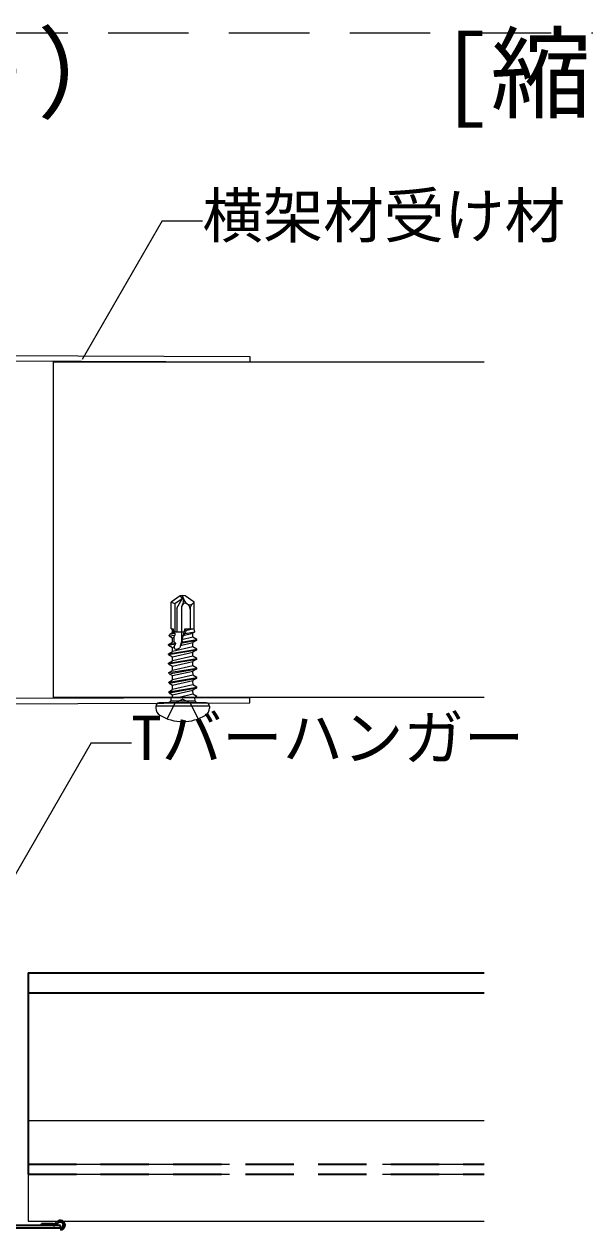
# Model space of a CAD drawing. Units: millimetres on the paper, with parts at other scales. Extents: x -195 to 195, y -140 to 138.
# Drawn here: x 161.42 to 175.34, y -106.03 to -76.1 of the extents above; entities that cross this region are included whole.
import ezdxf
from ezdxf.enums import TextEntityAlignment as Align

# ---------------------------------------------------------------- set-up
doc = ezdxf.new("R2010")
doc.units = ezdxf.units.MM
for name, pattern in [('CHAIN1', [8, 5, -1, 1, -1]), ('DASHED1', [1.8, 1.2, -0.6]), ('DASHED2', [3, 2, -1]), ('DOUBLE_CHAIN1', [8.8, 5, -1, 0.6, -0.6, 0.6, -1])]:
    doc.linetypes.add(name, pattern=pattern)
for name, color, linetype, lineweight in [('A-1_横架材受け材(ランナー)', 7, 'Continuous', 18), ('A-2_横架材(スタッド)', 3, 'Continuous', 18), ('A-6_文字', 7, 'Continuous', 18), ('A-7_HバーまたはTバー', 6, 'Continuous', 35), ('A-C_ビス・アンカーボルト・強調図形', 2, 'Continuous', 25), ('A-D_パネル', 4, 'Continuous', 9), ('F-3_図面枠', 3, 'Continuous', 18)]:
    doc.layers.add(name, color=color, linetype=linetype, lineweight=lineweight)
doc.styles.add('ＭＳ ゴシック', font='')
doc.styles.get('ＭＳ ゴシック').set_extended_font_data('MS Gothic')

msp = doc.modelspace()

# ---------------------------------------------------------------- linework, layer by layer
at = {"layer": 'A-1_横架材受け材(ランナー)'}
for p, q in [((160.606, -84.461), (167.017, -84.483)), ((160.606, -92.838), (167.017, -92.816))]:
    msp.add_line(p, q, dxfattribs=at)
for points in [[(160.606, -84.327), (167.018, -84.35), (167.017, -84.483)], [(160.606, -92.972), (167.018, -92.95), (167.017, -92.816)]]:
    msp.add_lwpolyline(points, dxfattribs=at)
at = {"layer": 'A-2_横架材(スタッド)'}
msp.add_lwpolyline([(172.842, -92.816), (162.15, -92.816), (162.15, -84.483), (172.842, -84.483)], dxfattribs=at)
at = {"layer": 'A-6_文字'}
for p, q in [((164.844, -80.984), (162.857, -84.426)), ((164.844, -80.984), (165.844, -80.984)), ((163.082, -93.947), (160.75, -97.985)), ((163.082, -93.947), (164.082, -93.947))]:
    msp.add_line(p, q, dxfattribs=at)
at = {"layer": 'A-7_HバーまたはTバー'}
for p, q in [((161.517, -99.65), (172.842, -99.65)), ((161.517, -99.65), (161.517, -104.65)), ((161.517, -100.15), (172.842, -100.15)), ((162.317, -105.925), (160.55, -105.925)), ((162.135, -105.883), (161.85, -105.883)), ((161.85, -105.925), (161.85, -105.883)), ((162.317, -105.991), (162.317, -105.925)), ((162.317, -105.991), (158.384, -105.991))]:
    msp.add_line(p, q, dxfattribs=at)
at = {"layer": 'A-7_HバーまたはTバー', "linetype": 'DASHED1'}
for p, q in [((161.517, -104.4), (172.842, -104.4)), ((161.517, -104.65), (172.842, -104.65))]:
    msp.add_line(p, q, dxfattribs=at)
at = {"layer": 'A-7_HバーまたはTバー'}
for centre, radius, end in [((162.135, -105.758), 0.125, 319.0673), ((162.135, -105.758), 0.167, 319.0673), ((162.317, -105.916), 0.117, 139.0673), ((162.317, -105.916), 0.075, 139.0673)]:
    msp.add_arc(centre, radius, 270, end, dxfattribs=at)
at = {"layer": 'A-C_ビス・アンカーボルト・強調図形'}
for p, q in [((165.295, -90.296), (165.071, -90.452)), ((165.205, -90.6), (165.34, -90.366)), ((165.355, -90.283), (165.295, -90.296)), ((165.415, -90.296), (165.355, -90.283)), ((165.371, -90.356), (165.355, -90.283)), ((165.638, -90.452), (165.415, -90.296)), ((165.155, -90.496), (165.071, -90.452)), ((165.071, -91.116), (165.071, -90.452)), ((165.205, -90.6), (165.205, -91.2)), ((165.346, -90.517), (165.321, -90.56)), ((165.321, -90.56), (165.321, -91.438)), ((165.473, -90.499), (165.461, -90.491)), ((165.538, -90.625), (165.538, -91.116)), ((165.597, -90.491), (165.638, -90.452)), ((165.638, -91.116), (165.638, -90.452)), ((165.022, -91.291), (165.034, -91.247)), ((165.022, -91.291), (165.16, -91.269)), ((165.034, -91.247), (165.105, -91.206)), ((165.034, -91.247), (165.158, -91.218)), ((165.071, -91.116), (165.119, -91.116)), ((165.105, -91.206), (165.105, -91.116)), ((165.123, -91.202), (165.105, -91.206)), ((165.119, -91.116), (165.123, -91.202)), ((165.386, -91.2), (165.123, -91.2)), ((165.158, -91.218), (165.123, -91.202)), ((165.131, -91.332), (165.16, -91.269)), ((165.158, -91.218), (165.16, -91.269)), ((165.408, -91.116), (165.282, -91.582)), ((165.365, -91.277), (165.605, -91.221)), ((165.365, -91.277), (165.412, -91.229)), ((165.489, -91.116), (165.403, -91.136)), ((165.432, -91.154), (165.403, -91.136)), ((165.408, -91.116), (165.638, -91.116)), ((165.432, -91.154), (165.412, -91.229)), ((165.412, -91.229), (165.659, -91.19)), ((165.432, -91.154), (165.594, -91.116)), ((165.659, -91.19), (165.605, -91.221)), ((165.605, -91.324), (165.605, -91.221)), ((165.659, -91.19), (165.638, -91.116)), ((165.005, -91.499), (165.105, -91.441)), ((165.005, -91.499), (165.172, -91.471)), ((165.005, -91.516), (165.173, -91.488)), ((165.005, -91.516), (165.005, -91.499)), ((165.005, -91.516), (165.105, -91.574)), ((165.022, -91.291), (165.105, -91.339)), ((165.105, -91.339), (165.131, -91.332)), ((165.105, -91.441), (165.105, -91.339)), ((165.136, -91.434), (165.105, -91.441)), ((165.605, -91.559), (165.105, -91.676)), ((165.105, -91.574), (165.143, -91.564)), ((165.105, -91.676), (165.105, -91.574)), ((165.131, -91.332), (165.136, -91.434)), ((165.172, -91.471), (165.136, -91.434)), ((165.143, -91.564), (165.173, -91.488)), ((165.143, -91.564), (165.146, -91.605)), ((165.172, -91.471), (165.173, -91.488)), ((165.297, -91.528), (165.605, -91.456)), ((165.297, -91.528), (165.35, -91.458)), ((165.605, -91.324), (165.335, -91.387)), ((165.355, -91.44), (165.335, -91.387)), ((165.35, -91.458), (165.705, -91.398)), ((165.355, -91.44), (165.35, -91.458)), ((165.355, -91.44), (165.705, -91.382)), ((165.705, -91.382), (165.605, -91.324)), ((165.705, -91.398), (165.605, -91.456)), ((165.605, -91.559), (165.605, -91.456)), ((165.705, -91.617), (165.605, -91.559)), ((165.705, -91.398), (165.705, -91.382)), ((165.005, -91.734), (165.705, -91.617)), ((165.005, -91.751), (165.705, -91.633)), ((165.005, -91.734), (165.105, -91.676)), ((165.005, -91.751), (165.005, -91.734)), ((165.005, -91.751), (165.105, -91.809)), ((165.005, -91.969), (165.705, -91.852)), ((165.005, -91.986), (165.705, -91.868)), ((165.105, -91.809), (165.605, -91.691)), ((165.605, -91.794), (165.105, -91.911)), ((165.105, -91.911), (165.105, -91.809)), ((165.705, -91.633), (165.605, -91.691)), ((165.605, -91.794), (165.605, -91.691)), ((165.705, -91.852), (165.605, -91.794)), ((165.705, -91.868), (165.605, -91.926)), ((165.705, -91.633), (165.705, -91.617)), ((165.705, -91.868), (165.705, -91.852)), ((165.005, -91.969), (165.105, -91.911)), ((165.005, -91.986), (165.005, -91.969)), ((165.005, -91.986), (165.105, -92.044)), ((165.013, -92.199), (165.705, -92.087)), ((165.013, -92.199), (165.105, -92.146)), ((165.02, -92.23), (165.705, -92.103)), ((165.097, -92.274), (165.605, -92.161)), ((165.105, -92.044), (165.605, -91.926)), ((165.605, -92.029), (165.105, -92.146)), ((165.105, -92.146), (165.105, -92.044)), ((165.605, -92.029), (165.605, -91.926)), ((165.705, -92.087), (165.605, -92.029)), ((165.705, -92.103), (165.605, -92.161)), ((165.605, -92.165), (165.605, -92.161)), ((165.612, -92.268), (165.605, -92.165)), ((165.705, -92.103), (165.705, -92.087)), ((165.02, -92.23), (165.013, -92.199)), ((165.013, -92.434), (165.705, -92.322)), ((165.013, -92.434), (165.105, -92.381)), ((165.02, -92.465), (165.013, -92.434)), ((165.02, -92.23), (165.097, -92.274)), ((165.02, -92.465), (165.705, -92.338)), ((165.02, -92.465), (165.097, -92.509)), ((165.097, -92.509), (165.605, -92.396)), ((165.605, -92.264), (165.105, -92.381)), ((165.105, -92.381), (165.105, -92.274)), ((165.705, -92.322), (165.605, -92.264)), ((165.705, -92.338), (165.605, -92.396)), ((165.605, -92.4), (165.605, -92.396)), ((165.612, -92.503), (165.605, -92.4)), ((165.705, -92.338), (165.705, -92.322)), ((165.013, -92.673), (165.705, -92.56)), ((165.013, -92.673), (165.105, -92.62)), ((165.02, -92.703), (165.013, -92.673)), ((165.02, -92.703), (165.705, -92.577)), ((165.02, -92.703), (165.097, -92.748)), ((165.097, -92.748), (165.605, -92.635)), ((165.605, -92.502), (165.105, -92.62)), ((165.105, -92.62), (165.105, -92.509)), ((165.105, -92.816), (165.105, -92.748)), ((165.605, -92.737), (165.269, -92.816)), ((165.705, -92.56), (165.605, -92.502)), ((165.705, -92.577), (165.605, -92.635)), ((165.605, -92.638), (165.605, -92.635)), ((165.612, -92.742), (165.605, -92.638)), ((165.705, -92.795), (165.605, -92.737)), ((165.705, -92.577), (165.705, -92.56)), ((164.688, -93.033), (164.688, -93.083)), ((166.021, -93.033), (164.688, -93.033)), ((165.938, -92.95), (164.771, -92.95)), ((165.005, -92.95), (165.058, -92.897)), ((165.06, -92.816), (165.697, -92.816)), ((165.575, -92.816), (165.705, -92.795)), ((165.65, -92.816), (165.652, -92.897)), ((165.705, -92.95), (165.652, -92.897)), ((165.705, -92.812), (165.705, -92.795)), ((166.021, -93.033), (166.021, -93.083))]:
    msp.add_line(p, q, dxfattribs=at)
at = {"layer": 'A-C_ビス・アンカーボルト・強調図形', "linetype": 'CHAIN1'}
for p, q in [((164.971, -93.346), (165.164, -92.96)), ((165.355, -92.859), (165.164, -92.96)), ((165.355, -92.859), (165.545, -92.96)), ((165.738, -93.346), (165.545, -92.96))]:
    msp.add_line(p, q, dxfattribs=at)
at = {"layer": 'A-C_ビス・アンカーボルト・強調図形'}
for points in [[(165.34, -90.366), (165.155, -90.496), (165.155, -91.2)], [(165.295, -90.296), (165.34, -90.366), (165.355, -90.283)], [(165.06, -92.816), (165.058, -92.897), (165.652, -92.897)], [(165.681, -92.816), (165.705, -92.812), (165.697, -92.816)]]:
    msp.add_lwpolyline(points, dxfattribs=at)
for centre, radius, start, end in [((165.152, -90.405), 0.224, 330, 12.5), ((165.59, -90.308), 0.224, 192.5, 235), ((165.415, -90.557), 0.0798, 55, 150), ((165.529, -90.418), 0.0989, 235, 312.8457), ((165.384, -90.625), 0.153, 360, 55), ((165.721, -90.625), 0.183, 132.8457, 180), ((165.196, -91.491), 0.125, 246.0793, 313.5446), ((164.771, -93.033), 0.0833, 90, 180), ((165.938, -93.033), 0.0833, 360, 90), ((164.888, -93.083), 0.2, 180, 238.1092), ((165.355, -92.333), 1.083, 238.1092, 301.8908), ((165.821, -93.083), 0.2, 301.8908, 360)]:
    msp.add_arc(centre, radius, start, end, dxfattribs=at)
at = {"layer": 'A-D_パネル'}
msp.add_line((161.517, -103.316), (172.842, -103.316), dxfattribs=at)
at = {"layer": 'A-D_パネル', "linetype": 'DOUBLE_CHAIN1'}
for p, q in [((161.517, -104.4), (172.842, -104.4)), ((161.517, -104.65), (172.842, -104.65))]:
    msp.add_line(p, q, dxfattribs=at)
at = {"layer": 'A-D_パネル'}
msp.add_lwpolyline([(161.517, -103.316), (161.517, -105.816), (172.842, -105.816)], dxfattribs=at)
at = {"layer": 'F-3_図面枠', "linetype": 'DASHED2'}
msp.add_line((1.5, -76.318), (190.5, -76.318), dxfattribs=at)

# ---------------------------------------------------------------- texts
at = {"layer": 'A-1_横架材受け材(ランナー)', "style": 'ＭＳ ゴシック'}
for s, p in [("・《参考例》廊下の曲がり角部の納まり（A-A'断面図より）", (96.75, -78.793)), ('[縮尺：1/6(mm)]', (171.75, -78.793))]:
    msp.add_text(s, height=1.833, dxfattribs=at).set_placement(p, align=Align.BOTTOM_LEFT)
at = {"layer": 'A-6_文字', "style": 'ＭＳ ゴシック'}
for s, p in [('横架材受け材', (165.844, -81.734)), ('Tバーハンガー', (164.082, -94.697))]:
    msp.add_text(s, height=1.1, dxfattribs=at).set_placement(p, align=Align.BOTTOM_LEFT)

doc.saveas('drawing.dxf')
